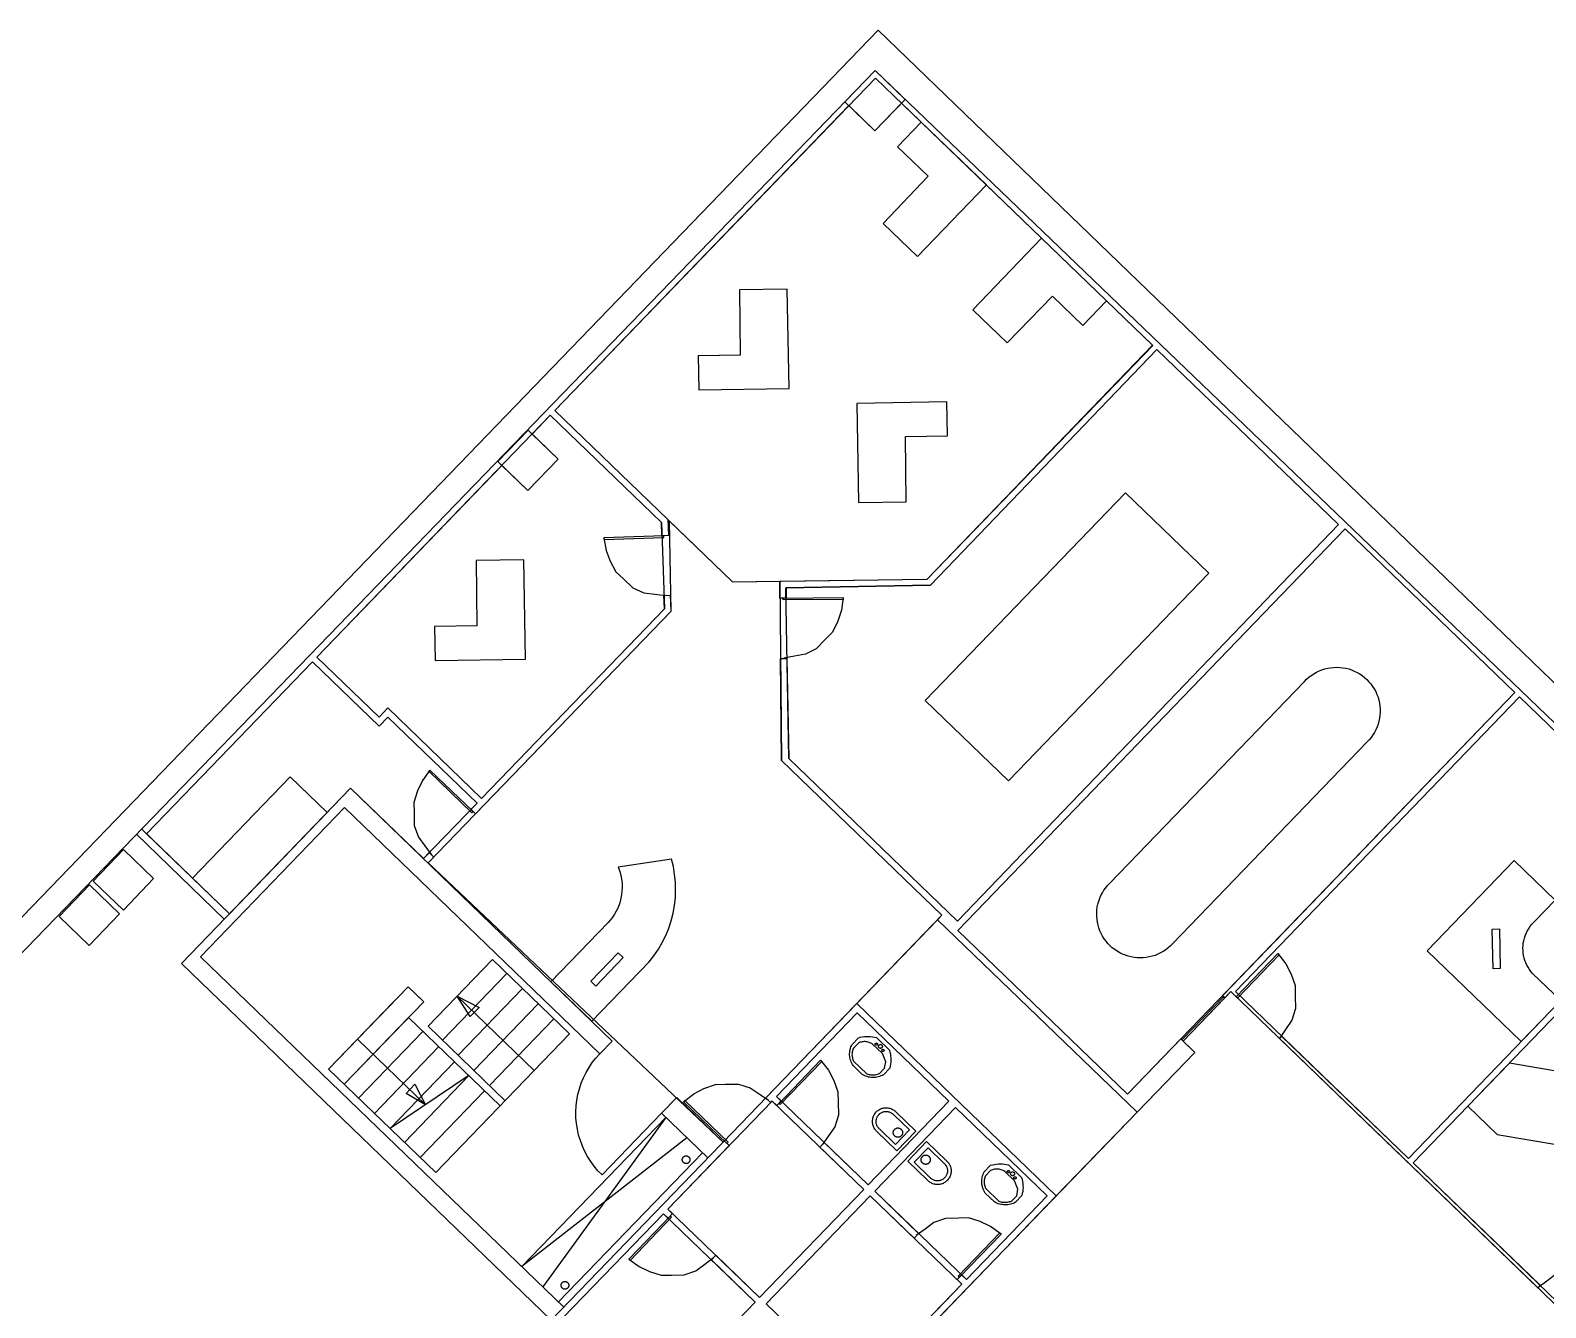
# Model space of a CAD drawing. Header units: inches. Extents: x 1826467.6 to 1826545.5, y 5114756.4 to 5114799.7.
# Drawn here: x 1826497.64 to 1826518.82, y 5114781.88 to 5114799.74 of the extents above; entities that cross this region are included whole.
import ezdxf

# ---------------------------------------------------------------- set-up
doc = ezdxf.new("R2010")
doc.units = ezdxf.units.IN
doc.header["$MEASUREMENT"] = 0
for name, color, linetype in [('Computer', 200, 'Continuous'), ('Desk', 34, 'Continuous'), ('Room', 92, 'Continuous'), ('SanitationDevice', 140, 'Continuous'), ('Sink', 40, 'Continuous')]:
    doc.layers.add(name, color=color, linetype=linetype)

# ---------------------------------------------------------------- blocks, each defined once
blk = doc.blocks.new('Lavandino')
at = {"layer": 'Sink'}
for points in [[(0.127, 0), (-0.127, 0), (-0.127, 0), (-0.151, 0.015), (-0.175, 0.03), (-0.197, 0.048), (-0.219, 0.067), (-0.239, 0.087), (-0.257, 0.108), (-0.275, 0.13), (-0.29, 0.154), (-0.305, 0.178), (-0.305, 0.305), (-0.305, 0.305), (-0.299, 0.324), (-0.291, 0.342), (-0.283, 0.359), (-0.273, 0.376), (-0.263, 0.392), (-0.251, 0.408), (-0.238, 0.422), (-0.224, 0.436), (-0.21, 0.449), (-0.194, 0.461), (-0.178, 0.472), (-0.161, 0.481), (-0.144, 0.49), (-0.126, 0.497), (-0.107, 0.503), (-0.089, 0.508), (0.089, 0.508), (0.089, 0.508), (0.108, 0.503), (0.127, 0.497), (0.145, 0.49), (0.162, 0.481), (0.179, 0.471), (0.195, 0.461), (0.21, 0.449), (0.225, 0.436), (0.239, 0.422), (0.251, 0.407), (0.263, 0.392), (0.274, 0.376), (0.283, 0.359), (0.292, 0.341), (0.299, 0.323), (0.305, 0.305), (0.305, 0.178), (0.305, 0.178), (0.291, 0.153), (0.275, 0.13), (0.257, 0.107), (0.239, 0.086), (0.219, 0.066), (0.197, 0.047), (0.175, 0.03), (0.151, 0.014), (0.127, 0)], [(-0.089, 0.102), (0.102, 0.102), (0.102, 0.102), (0.115, 0.104), (0.129, 0.108), (0.142, 0.113), (0.154, 0.119), (0.167, 0.125), (0.178, 0.132), (0.19, 0.14), (0.2, 0.149), (0.21, 0.159), (0.219, 0.169), (0.228, 0.18), (0.236, 0.191), (0.243, 0.203), (0.249, 0.216), (0.254, 0.229), (0.254, 0.33), (0.254, 0.33), (0.25, 0.343), (0.244, 0.355), (0.238, 0.367), (0.231, 0.378), (0.223, 0.389), (0.215, 0.399), (0.206, 0.409), (0.196, 0.418), (0.186, 0.426), (0.175, 0.434), (0.164, 0.441), (0.152, 0.447), (0.14, 0.453), (0.127, 0.457), (-0.127, 0.458), (-0.127, 0.458), (-0.141, 0.451), (-0.154, 0.444), (-0.167, 0.436), (-0.18, 0.427), (-0.192, 0.417), (-0.203, 0.407), (-0.214, 0.396), (-0.223, 0.384), (-0.232, 0.371), (-0.24, 0.358), (-0.248, 0.345), (-0.254, 0.331), (-0.254, 0.229), (-0.203, 0.153), (-0.089, 0.102)], [(-0.063, 0.083), (-0.062, 0.083), (-0.061, 0.083), (-0.06, 0.083), (-0.059, 0.082), (-0.057, 0.082), (-0.056, 0.082), (-0.055, 0.081), (-0.054, 0.08), (-0.053, 0.08), (-0.053, 0.079), (-0.052, 0.078), (-0.051, 0.078), (-0.05, 0.077), (-0.05, 0.076), (-0.049, 0.075), (-0.048, 0.074), (-0.048, 0.073), (-0.048, 0.072), (-0.047, 0.071), (-0.047, 0.069), (-0.047, 0.068), (-0.047, 0.067), (-0.047, 0.066), (-0.047, 0.065), (-0.047, 0.064), (-0.047, 0.063), (-0.048, 0.062), (-0.048, 0.06), (-0.048, 0.059), (-0.049, 0.058), (-0.05, 0.057), (-0.05, 0.057), (-0.051, 0.056), (-0.052, 0.055), (-0.053, 0.054), (-0.053, 0.053), (-0.054, 0.053), (-0.055, 0.052), (-0.056, 0.052), (-0.057, 0.051), (-0.059, 0.051), (-0.06, 0.051), (-0.061, 0.05), (-0.062, 0.05), (-0.063, 0.05), (-0.064, 0.05), (-0.065, 0.05), (-0.066, 0.051), (-0.068, 0.051), (-0.069, 0.051), (-0.07, 0.052), (-0.071, 0.052), (-0.072, 0.053), (-0.073, 0.053), (-0.074, 0.054), (-0.074, 0.055), (-0.075, 0.056), (-0.076, 0.057), (-0.077, 0.057), (-0.077, 0.058), (-0.078, 0.059), (-0.078, 0.061), (-0.079, 0.062), (-0.079, 0.063), (-0.079, 0.064), (-0.079, 0.065), (-0.079, 0.066), (-0.079, 0.067), (-0.079, 0.068), (-0.079, 0.069), (-0.079, 0.071), (-0.079, 0.072), (-0.078, 0.073), (-0.078, 0.074), (-0.077, 0.075), (-0.077, 0.076), (-0.076, 0.077), (-0.075, 0.078), (-0.074, 0.078), (-0.074, 0.079), (-0.073, 0.08), (-0.072, 0.08), (-0.071, 0.081), (-0.07, 0.082), (-0.069, 0.082), (-0.068, 0.082), (-0.066, 0.083), (-0.065, 0.083), (-0.064, 0.083), (-0.063, 0.083)], [(0, 0.076), (0.002, 0.076), (0.004, 0.076), (0.006, 0.076), (0.008, 0.075), (0.01, 0.075), (0.011, 0.074), (0.013, 0.073), (0.015, 0.072), (0.016, 0.071), (0.018, 0.07), (0.019, 0.069), (0.021, 0.067), (0.022, 0.066), (0.023, 0.064), (0.024, 0.063), (0.025, 0.061), (0.025, 0.059), (0.026, 0.058), (0.027, 0.056), (0.027, 0.054), (0.027, 0.052), (0.027, 0.05), (0.027, 0.048), (0.027, 0.046), (0.027, 0.045), (0.027, 0.043), (0.026, 0.041), (0.025, 0.039), (0.025, 0.037), (0.024, 0.036), (0.023, 0.034), (0.022, 0.033), (0.02, 0.031), (0.019, 0.03), (0.018, 0.029), (0.016, 0.027), (0.015, 0.026), (0.013, 0.025), (0.011, 0.025), (0.01, 0.024), (0.008, 0.023), (0.006, 0.023), (0.004, 0.023), (0.002, 0.022), (0, 0.022), (-0.001, 0.022), (-0.003, 0.023), (-0.005, 0.023), (-0.007, 0.023), (-0.009, 0.024), (-0.011, 0.025), (-0.012, 0.025), (-0.014, 0.026), (-0.015, 0.027), (-0.017, 0.029), (-0.018, 0.03), (-0.02, 0.031), (-0.021, 0.033), (-0.022, 0.034), (-0.023, 0.036), (-0.024, 0.037), (-0.025, 0.039), (-0.025, 0.041), (-0.026, 0.043), (-0.026, 0.045), (-0.026, 0.046), (-0.027, 0.048), (-0.027, 0.05), (-0.026, 0.052), (-0.026, 0.054), (-0.026, 0.056), (-0.025, 0.058), (-0.025, 0.059), (-0.024, 0.061), (-0.023, 0.063), (-0.022, 0.064), (-0.021, 0.066), (-0.02, 0.067), (-0.018, 0.069), (-0.017, 0.07), (-0.015, 0.071), (-0.014, 0.072), (-0.012, 0.073), (-0.011, 0.074), (-0.009, 0.075), (-0.007, 0.075), (-0.005, 0.076), (-0.003, 0.076), (-0.001, 0.076), (0, 0.076)], [(0.064, 0.083), (0.065, 0.083), (0.066, 0.083), (0.067, 0.082), (0.069, 0.082), (0.07, 0.082), (0.071, 0.081), (0.072, 0.081), (0.073, 0.08), (0.074, 0.08), (0.075, 0.079), (0.075, 0.078), (0.076, 0.077), (0.077, 0.077), (0.078, 0.076), (0.078, 0.075), (0.079, 0.074), (0.079, 0.073), (0.08, 0.072), (0.08, 0.07), (0.08, 0.069), (0.08, 0.068), (0.08, 0.067), (0.08, 0.066), (0.08, 0.065), (0.08, 0.064), (0.08, 0.063), (0.08, 0.061), (0.079, 0.06), (0.079, 0.059), (0.078, 0.058), (0.078, 0.057), (0.077, 0.056), (0.076, 0.056), (0.075, 0.055), (0.075, 0.054), (0.074, 0.053), (0.073, 0.053), (0.072, 0.052), (0.071, 0.052), (0.07, 0.051), (0.069, 0.051), (0.067, 0.051), (0.066, 0.05), (0.065, 0.05), (0.064, 0.05), (0.063, 0.05), (0.062, 0.05), (0.061, 0.051), (0.06, 0.051), (0.058, 0.051), (0.057, 0.052), (0.056, 0.052), (0.055, 0.053), (0.054, 0.053), (0.054, 0.054), (0.053, 0.055), (0.052, 0.056), (0.051, 0.056), (0.05, 0.057), (0.05, 0.058), (0.049, 0.059), (0.049, 0.06), (0.048, 0.061), (0.048, 0.063), (0.048, 0.064), (0.048, 0.065), (0.048, 0.066), (0.048, 0.067), (0.048, 0.068), (0.048, 0.069), (0.048, 0.07), (0.048, 0.072), (0.049, 0.073), (0.049, 0.074), (0.05, 0.075), (0.05, 0.076), (0.051, 0.077), (0.052, 0.077), (0.053, 0.078), (0.054, 0.079), (0.054, 0.08), (0.055, 0.08), (0.056, 0.081), (0.057, 0.081), (0.058, 0.082), (0.06, 0.082), (0.061, 0.082), (0.062, 0.083), (0.063, 0.083), (0.064, 0.083)]]:
    blk.add_lwpolyline(points, dxfattribs=at)
blk = doc.blocks.new('Sanitario')
at = {"layer": 'SanitationDevice'}
for points in [[(-0.191, 0), (-0.191, 0.381), (-0.191, 0.381), (-0.191, 0.394), (-0.191, 0.408), (-0.189, 0.421), (-0.187, 0.434), (-0.184, 0.447), (-0.18, 0.46), (-0.175, 0.472), (-0.169, 0.484), (-0.162, 0.495), (-0.155, 0.506), (-0.147, 0.517), (-0.138, 0.527), (-0.128, 0.536), (-0.118, 0.545), (-0.107, 0.552), (-0.096, 0.559), (-0.084, 0.566), (-0.072, 0.571), (-0.059, 0.576), (-0.047, 0.579), (-0.034, 0.582), (-0.02, 0.584), (-0.007, 0.585), (0.006, 0.585), (0.019, 0.584), (0.033, 0.582), (0.046, 0.579), (0.058, 0.576), (0.071, 0.571), (0.083, 0.566), (0.095, 0.56), (0.106, 0.553), (0.117, 0.545), (0.127, 0.536), (0.137, 0.527), (0.146, 0.517), (0.154, 0.507), (0.161, 0.496), (0.168, 0.484), (0.174, 0.472), (0.179, 0.46), (0.183, 0.447), (0.186, 0.434), (0.189, 0.421), (0.19, 0.408), (0.191, 0.395), (0.19, 0.381), (0.191, 0), (-0.191, 0)], [(0.14, 0.076), (-0.14, 0.076), (-0.14, 0.381), (-0.14, 0.381), (-0.141, 0.391), (-0.14, 0.4), (-0.14, 0.41), (-0.138, 0.42), (-0.136, 0.429), (-0.133, 0.438), (-0.13, 0.448), (-0.126, 0.456), (-0.121, 0.465), (-0.116, 0.473), (-0.11, 0.481), (-0.104, 0.488), (-0.097, 0.495), (-0.09, 0.501), (-0.082, 0.507), (-0.074, 0.513), (-0.066, 0.518), (-0.057, 0.522), (-0.048, 0.525), (-0.039, 0.528), (-0.029, 0.531), (-0.02, 0.532), (-0.01, 0.533), (0, 0.534), (0.009, 0.533), (0.019, 0.532), (0.028, 0.531), (0.038, 0.528), (0.047, 0.525), (0.056, 0.522), (0.065, 0.518), (0.073, 0.513), (0.081, 0.508), (0.089, 0.502), (0.096, 0.495), (0.103, 0.488), (0.109, 0.481), (0.115, 0.473), (0.12, 0.465), (0.125, 0.457), (0.129, 0.448), (0.132, 0.439), (0.135, 0.429), (0.137, 0.42), (0.139, 0.41), (0.14, 0.401), (0.14, 0.391), (0.139, 0.381), (0.14, 0.076)], [(0.067, 0.167), (0.066, 0.162), (0.066, 0.158), (0.065, 0.153), (0.064, 0.149), (0.063, 0.145), (0.061, 0.14), (0.059, 0.136), (0.057, 0.132), (0.054, 0.129), (0.051, 0.125), (0.048, 0.122), (0.045, 0.118), (0.042, 0.116), (0.038, 0.113), (0.034, 0.11), (0.03, 0.108), (0.026, 0.106), (0.022, 0.105), (0.017, 0.104), (0.013, 0.103), (0.008, 0.102), (0.004, 0.102), (-0.001, 0.102), (-0.005, 0.102), (-0.01, 0.103), (-0.014, 0.104), (-0.019, 0.105), (-0.023, 0.106), (-0.027, 0.108), (-0.031, 0.11), (-0.035, 0.113), (-0.039, 0.115), (-0.042, 0.118), (-0.045, 0.122), (-0.048, 0.125), (-0.051, 0.128), (-0.054, 0.132), (-0.056, 0.136), (-0.058, 0.14), (-0.06, 0.144), (-0.061, 0.149), (-0.062, 0.153), (-0.063, 0.158), (-0.063, 0.162), (-0.064, 0.167), (-0.063, 0.171), (-0.063, 0.176), (-0.062, 0.18), (-0.061, 0.185), (-0.06, 0.189), (-0.058, 0.193), (-0.056, 0.197), (-0.054, 0.201), (-0.051, 0.205), (-0.048, 0.209), (-0.045, 0.212), (-0.042, 0.215), (-0.039, 0.218), (-0.035, 0.221), (-0.031, 0.223), (-0.027, 0.225), (-0.023, 0.227), (-0.019, 0.229), (-0.014, 0.23), (-0.01, 0.231), (-0.005, 0.231), (-0.001, 0.232), (0.004, 0.232), (0.008, 0.232), (0.013, 0.231), (0.017, 0.23), (0.022, 0.229), (0.026, 0.227), (0.03, 0.225), (0.034, 0.223), (0.038, 0.221), (0.042, 0.218), (0.045, 0.215), (0.048, 0.212), (0.051, 0.209), (0.054, 0.205), (0.057, 0.201), (0.059, 0.197), (0.061, 0.193), (0.063, 0.189), (0.064, 0.185), (0.065, 0.18), (0.066, 0.176), (0.066, 0.171), (0.067, 0.167)]]:
    blk.add_lwpolyline(points, dxfattribs=at)

msp = doc.modelspace()

# ---------------------------------------------------------------- linework, layer by layer
for points in [[(1826545.53, 5114764.951), (1826524.919, 5114761.63), (1826509.897, 5114776.115), (1826491.371, 5114756.906), (1826467.621, 5114756.368), (1826509.493, 5114799.741), (1826545.53, 5114764.951)], [(1826485.415, 5114756.771), (1826485.409, 5114757.062), (1826468.393, 5114756.718), (1826509.451, 5114799.181), (1826544.866, 5114765.167), (1826530.748, 5114762.802), (1826530.785, 5114762.575)], [(1826509.872, 5114798.775), (1826509.448, 5114798.336), (1826509.028, 5114798.742), (1826509.451, 5114799.181), (1826509.872, 5114798.775)], [(1826509.455, 5114799.073), (1826504.972, 5114794.424)], [(1826513.324, 5114795.342), (1826509.455, 5114799.073)], [(1826510.178, 5114792.067), (1826513.327, 5114795.339)], [(1826513.39, 5114795.279), (1826510.223, 5114791.982)], [(1826515.929, 5114792.83), (1826513.39, 5114795.279)], [(1826504.972, 5114794.424), (1826506.552, 5114792.901)], [(1826504.908, 5114794.358), (1826501.648, 5114790.978)], [(1826506.464, 5114792.858), (1826504.908, 5114794.358)], [(1826505.02, 5114793.744), (1826504.596, 5114793.305), (1826504.176, 5114793.711), (1826504.599, 5114794.15), (1826505.02, 5114793.744)], [(1826506.47, 5114792.674), (1826506.464, 5114792.858)], [(1826506.552, 5114792.901), (1826506.56, 5114792.677)], [(1826510.602, 5114787.284), (1826515.929, 5114792.83)], [(1826516.019, 5114792.772), (1826510.605, 5114787.157)], [(1826518.393, 5114790.483), (1826516.019, 5114792.772)], [(1826505.658, 5114792.646), (1826505.659, 5114792.62), (1826506.497, 5114792.649), (1826506.496, 5114792.675), (1826505.658, 5114792.646), (1826505.658, 5114792.646)], [(1826505.658, 5114792.646), (1826505.69, 5114792.469), (1826505.746, 5114792.318), (1826505.827, 5114792.168), (1826505.933, 5114792.07), (1826506.064, 5114791.948), (1826506.219, 5114791.877), (1826506.372, 5114791.857), (1826506.526, 5114791.837)], [(1826506.56, 5114792.677), (1826506.47, 5114792.674)], [(1826508.119, 5114791.801), (1826508.116, 5114792.038)], [(1826508.12, 5114792.038), (1826510.178, 5114792.067)], [(1826510.223, 5114791.982), (1826508.207, 5114791.946)], [(1826508.207, 5114791.946), (1826508.209, 5114791.802)], [(1826506.499, 5114791.84), (1826506.59, 5114791.843)], [(1826506.506, 5114791.654), (1826506.499, 5114791.84)], [(1826506.598, 5114791.62), (1826506.59, 5114791.843)], [(1826508.209, 5114791.802), (1826508.119, 5114791.801)], [(1826509.003, 5114791.811), (1826509.003, 5114791.785), (1826508.164, 5114791.777), (1826508.164, 5114791.802), (1826509.003, 5114791.811), (1826509.003, 5114791.811)], [(1826509.003, 5114791.811), (1826508.979, 5114791.632), (1826508.93, 5114791.479), (1826508.855, 5114791.326), (1826508.754, 5114791.223), (1826508.628, 5114791.095), (1826508.477, 5114791.017), (1826508.324, 5114790.99), (1826508.172, 5114790.964)], [(1826506.598, 5114791.62), (1826503.864, 5114788.786)], [(1826503.949, 5114789.003), (1826506.506, 5114791.654)], [(1826501.585, 5114790.913), (1826499.265, 5114788.507)], [(1826502.518, 5114790.013), (1826501.585, 5114790.913)], [(1826501.648, 5114790.978), (1826502.516, 5114790.14)], [(1826508.127, 5114790.956), (1826508.217, 5114790.957)], [(1826508.142, 5114789.532), (1826508.127, 5114790.956)], [(1826508.217, 5114790.957), (1826508.242, 5114789.56)], [(1826514.305, 5114786.243), (1826518.393, 5114790.483)], [(1826518.458, 5114790.42), (1826514.486, 5114786.303)], [(1826520.878, 5114788.086), (1826518.458, 5114790.42)], [(1826502.516, 5114790.14), (1826502.639, 5114790.267)], [(1826502.639, 5114790.267), (1826503.949, 5114789.003)], [(1826502.639, 5114790.139), (1826502.518, 5114790.013)], [(1826503.886, 5114788.937), (1826502.639, 5114790.139)], [(1826508.242, 5114789.56), (1826510.602, 5114787.284)], [(1826503.228, 5114789.399), (1826503.123, 5114789.253), (1826503.053, 5114789.108), (1826503.002, 5114788.946), (1826503.005, 5114788.802), (1826503.008, 5114788.622), (1826503.065, 5114788.461), (1826503.157, 5114788.337), (1826503.249, 5114788.213)], [(1826503.228, 5114789.399), (1826503.21, 5114789.381), (1826503.814, 5114788.799), (1826503.832, 5114788.817), (1826503.228, 5114789.399), (1826503.228, 5114789.399)], [(1826510.385, 5114787.368), (1826508.142, 5114789.532)], [(1826499.753, 5114786.694), (1826502.118, 5114789.145)], [(1826502.118, 5114789.145), (1826505.774, 5114785.61)], [(1826503.799, 5114788.848), (1826503.886, 5114788.937)], [(1826502.033, 5114788.874), (1826500.021, 5114786.789)], [(1826505.602, 5114785.433), (1826502.033, 5114788.874)], [(1826503.864, 5114788.786), (1826503.799, 5114788.848)], [(1826500.353, 5114787.316), (1826499.124, 5114788.501)], [(1826499.197, 5114788.576), (1826500.424, 5114787.389)], [(1826499.365, 5114787.881), (1826498.942, 5114787.441), (1826498.521, 5114787.847), (1826498.944, 5114788.286), (1826499.365, 5114787.881)], [(1826503.137, 5114788.162), (1826503.217, 5114788.244)], [(1826503.282, 5114788.182), (1826503.202, 5114788.1)], [(1826503.217, 5114788.244), (1826503.282, 5114788.182)], [(1826516.907, 5114783.968), (1826520.878, 5114788.086)], [(1826520.943, 5114788.023), (1826516.972, 5114783.906)], [(1826498.889, 5114787.387), (1826498.465, 5114786.948), (1826498.044, 5114787.353), (1826498.468, 5114787.792), (1826498.889, 5114787.387)], [(1826510.385, 5114787.368), (1826510.323, 5114787.304)], [(1826513.111, 5114784.615), (1826510.323, 5114787.304)], [(1826510.605, 5114787.157), (1826512.978, 5114784.868)], [(1826515.08, 5114786.832), (1826515.098, 5114786.814), (1826514.516, 5114786.21), (1826514.498, 5114786.228), (1826515.08, 5114786.832), (1826515.08, 5114786.832)], [(1826515.08, 5114786.832), (1826515.19, 5114786.69), (1826515.265, 5114786.547), (1826515.322, 5114786.387), (1826515.324, 5114786.243), (1826515.327, 5114786.063), (1826515.276, 5114785.9), (1826515.189, 5114785.773), (1826515.101, 5114785.646)], [(1826504.923, 5114781.708), (1826499.753, 5114786.694)], [(1826500.021, 5114786.789), (1826505.1, 5114781.891)], [(1826503.201, 5114785.817), (1826504.101, 5114786.75)], [(1826504.101, 5114786.75), (1826505.18, 5114785.709)], [(1826502.921, 5114786.369), (1826501.81, 5114785.216)], [(1826503.122, 5114786.175), (1826502.921, 5114786.369)], [(1826503.141, 5114786.157), (1826502.921, 5114786.369)], [(1826503.402, 5114785.623), (1826504.302, 5114786.556)], [(1826502.029, 5114785.005), (1826503.141, 5114786.157)], [(1826503.607, 5114786.237), (1826504.686, 5114785.197)], [(1826503.607, 5114786.237), (1826503.915, 5114786.081), (1826503.791, 5114785.953), (1826503.607, 5114786.237), (1826503.607, 5114786.237)], [(1826503.607, 5114786.237), (1826503.915, 5114786.081), (1826503.791, 5114785.953), (1826503.607, 5114786.237), (1826503.607, 5114786.237)], [(1826503.622, 5114785.411), (1826504.521, 5114786.344)], [(1826514.319, 5114786.23), (1826514.337, 5114786.212), (1826513.755, 5114785.608), (1826513.736, 5114785.626), (1826514.319, 5114786.23), (1826514.319, 5114786.23)], [(1826514.337, 5114786.212), (1826514.305, 5114786.243)], [(1826514.422, 5114786.301), (1826514.337, 5114786.212)], [(1826514.498, 5114786.228), (1826514.422, 5114786.301)], [(1826514.486, 5114786.303), (1826514.53, 5114786.261)], [(1826514.53, 5114786.261), (1826514.498, 5114786.228)], [(1826502.709, 5114786.149), (1826501.81, 5114785.216)], [(1826503.841, 5114785.199), (1826504.741, 5114786.132)], [(1826507.924, 5114784.816), (1826509.195, 5114786.134)], [(1826508.072, 5114784.836), (1826509.2, 5114786.005)], [(1826509.195, 5114786.134), (1826511.983, 5114783.445)], [(1826509.2, 5114786.005), (1826510.482, 5114784.769)], [(1826502.029, 5114785.005), (1826502.929, 5114785.938)], [(1826502.23, 5114784.811), (1826503.13, 5114785.744)], [(1826502.929, 5114785.938), (1826504.21, 5114784.703)], [(1826503.201, 5114785.817), (1826504.28, 5114784.776)], [(1826504.061, 5114784.987), (1826504.96, 5114785.92)], [(1826502.215, 5114785.637), (1826503.167, 5114784.72)], [(1826502.45, 5114784.599), (1826503.35, 5114785.532)], [(1826503.31, 5114783.77), (1826505.18, 5114785.709)], [(1826505.774, 5114785.61), (1826505.602, 5114785.433)], [(1826512.978, 5114784.868), (1826513.722, 5114785.64)], [(1826513.722, 5114785.64), (1826513.918, 5114785.451)], [(1826515.101, 5114785.646), (1826515.133, 5114785.679)], [(1826518.713, 5114782.162), (1826515.101, 5114785.646)], [(1826515.133, 5114785.679), (1826516.907, 5114783.968)], [(1826502.669, 5114784.387), (1826503.569, 5114785.32)], [(1826502.669, 5114784.387), (1826503.569, 5114785.32)], [(1826505.633, 5114783.738), (1826505.576, 5114783.797), (1826505.523, 5114783.86), (1826505.475, 5114783.926), (1826505.431, 5114783.995), (1826505.392, 5114784.067), (1826505.358, 5114784.141), (1826505.33, 5114784.218), (1826505.306, 5114784.296), (1826505.288, 5114784.376), (1826505.275, 5114784.457), (1826505.268, 5114784.538), (1826505.267, 5114784.62), (1826505.271, 5114784.702), (1826505.281, 5114784.783), (1826505.296, 5114784.864), (1826505.316, 5114784.943), (1826505.342, 5114785.02), (1826505.374, 5114785.096), (1826505.41, 5114785.169), (1826505.451, 5114785.24), (1826505.497, 5114785.308), (1826505.548, 5114785.372), (1826505.602, 5114785.433)], [(1826508.689, 5114785.343), (1826508.707, 5114785.325), (1826508.125, 5114784.722), (1826508.107, 5114784.739), (1826508.689, 5114785.343), (1826508.689, 5114785.343)], [(1826508.689, 5114785.343), (1826508.799, 5114785.201), (1826508.874, 5114785.059), (1826508.931, 5114784.898), (1826508.933, 5114784.754), (1826508.937, 5114784.575), (1826508.886, 5114784.412), (1826508.798, 5114784.285), (1826508.711, 5114784.157)], [(1826513.918, 5114785.451), (1826513.111, 5114784.615)], [(1826501.81, 5114785.216), (1826503.31, 5114783.77)], [(1826503.771, 5114785.126), (1826502.669, 5114784.387)], [(1826502.871, 5114784.193), (1826503.771, 5114785.126)], [(1826503.167, 5114784.72), (1826502.894, 5114784.876), (1826503.018, 5114785.005), (1826503.167, 5114784.72), (1826503.167, 5114784.72)], [(1826503.167, 5114784.72), (1826502.894, 5114784.876), (1826503.018, 5114785.005), (1826503.167, 5114784.72), (1826503.167, 5114784.72)], [(1826503.09, 5114783.981), (1826503.99, 5114784.914)], [(1826506.772, 5114784.761), (1826506.914, 5114784.871), (1826507.056, 5114784.946), (1826507.217, 5114785.003), (1826507.361, 5114785.005), (1826507.541, 5114785.009), (1826507.703, 5114784.958), (1826507.831, 5114784.87), (1826507.958, 5114784.783)], [(1826506.678, 5114784.821), (1826506.465, 5114784.601)], [(1826506.678, 5114784.821), (1826507.324, 5114784.198)], [(1826506.772, 5114784.761), (1826506.79, 5114784.779), (1826507.394, 5114784.197), (1826507.376, 5114784.179), (1826506.772, 5114784.761), (1826506.772, 5114784.761)], [(1826507.924, 5114784.816), (1826507.99, 5114784.752)], [(1826508.009, 5114784.771), (1826507.99, 5114784.752)], [(1826508.076, 5114784.707), (1826508.009, 5114784.771)], [(1826508.138, 5114784.772), (1826508.072, 5114784.836)], [(1826508.076, 5114784.707), (1826508.138, 5114784.772)], [(1826510.482, 5114784.769), (1826509.354, 5114783.599)], [(1826510.572, 5114784.682), (1826509.444, 5114783.512)], [(1826511.854, 5114783.445), (1826510.572, 5114784.682)], [(1826504.514, 5114782.456), (1826506.526, 5114784.541)], [(1826506.526, 5114784.541), (1826504.807, 5114782.173)], [(1826506.465, 5114784.601), (1826505.633, 5114783.738)], [(1826506.465, 5114784.601), (1826507.112, 5114783.977)], [(1826506.818, 5114784.259), (1826504.514, 5114782.456)], [(1826507.287, 5114784.159), (1826504.527, 5114781.297)], [(1826505.026, 5114781.962), (1826507.038, 5114784.047)], [(1826506.553, 5114783.261), (1826507.408, 5114784.148)], [(1826507.287, 5114784.159), (1826507.34, 5114784.214)], [(1826507.408, 5114784.148), (1826507.34, 5114784.214)], [(1826507.349, 5114784.087), (1826507.408, 5114784.148)], [(1826508.74, 5114784.191), (1826508.678, 5114784.126)], [(1826508.678, 5114784.126), (1826509.292, 5114783.534)], [(1826509.354, 5114783.599), (1826508.74, 5114784.191)], [(1826506.771, 5114783.912), (1826506.768, 5114783.915), (1826506.766, 5114783.917), (1826506.764, 5114783.921), (1826506.762, 5114783.924), (1826506.76, 5114783.927), (1826506.758, 5114783.93), (1826506.757, 5114783.934), (1826506.756, 5114783.938), (1826506.755, 5114783.941), (1826506.755, 5114783.945), (1826506.754, 5114783.949), (1826506.754, 5114783.953), (1826506.755, 5114783.956), (1826506.755, 5114783.96), (1826506.756, 5114783.964), (1826506.757, 5114783.967), (1826506.758, 5114783.971), (1826506.76, 5114783.974), (1826506.762, 5114783.978), (1826506.764, 5114783.981), (1826506.766, 5114783.984), (1826506.768, 5114783.987), (1826506.771, 5114783.99), (1826506.774, 5114783.992), (1826506.777, 5114783.994), (1826506.78, 5114783.997), (1826506.783, 5114783.998), (1826506.786, 5114784), (1826506.79, 5114784.001), (1826506.794, 5114784.003), (1826506.797, 5114784.004), (1826506.801, 5114784.004), (1826506.805, 5114784.005), (1826506.808, 5114784.005), (1826506.812, 5114784.005), (1826506.816, 5114784.004), (1826506.82, 5114784.004), (1826506.823, 5114784.003), (1826506.827, 5114784.002), (1826506.83, 5114784), (1826506.834, 5114783.998), (1826506.837, 5114783.997), (1826506.84, 5114783.994), (1826506.843, 5114783.992), (1826506.846, 5114783.99), (1826506.849, 5114783.987), (1826506.851, 5114783.984), (1826506.853, 5114783.981), (1826506.855, 5114783.978), (1826506.857, 5114783.974), (1826506.859, 5114783.971), (1826506.86, 5114783.967), (1826506.861, 5114783.964), (1826506.862, 5114783.96), (1826506.862, 5114783.956), (1826506.862, 5114783.953), (1826506.862, 5114783.949), (1826506.862, 5114783.945), (1826506.862, 5114783.941), (1826506.861, 5114783.938), (1826506.86, 5114783.934), (1826506.859, 5114783.931), (1826506.857, 5114783.927), (1826506.855, 5114783.924), (1826506.853, 5114783.921), (1826506.851, 5114783.918), (1826506.849, 5114783.915), (1826506.846, 5114783.912), (1826506.843, 5114783.909), (1826506.84, 5114783.907), (1826506.837, 5114783.905), (1826506.834, 5114783.903), (1826506.83, 5114783.901), (1826506.827, 5114783.9), (1826506.823, 5114783.899), (1826506.82, 5114783.898), (1826506.816, 5114783.897), (1826506.812, 5114783.897), (1826506.808, 5114783.897), (1826506.805, 5114783.897), (1826506.801, 5114783.897), (1826506.797, 5114783.898), (1826506.794, 5114783.899), (1826506.79, 5114783.9), (1826506.787, 5114783.901), (1826506.783, 5114783.903), (1826506.78, 5114783.905), (1826506.777, 5114783.907), (1826506.774, 5114783.909), (1826506.771, 5114783.912)], [(1826516.972, 5114783.906), (1826518.746, 5114782.195)], [(1826509.292, 5114783.534), (1826507.835, 5114782.024)], [(1826509.381, 5114783.448), (1826507.925, 5114781.938)], [(1826509.995, 5114782.856), (1826509.381, 5114783.448)], [(1826509.444, 5114783.512), (1826510.057, 5114782.92)], [(1826509.915, 5114781.301), (1826511.983, 5114783.445)], [(1826510.726, 5114782.276), (1826511.854, 5114783.445)], [(1826504.672, 5114781.311), (1826506.491, 5114783.196)], [(1826506.491, 5114783.196), (1826506.557, 5114783.132)], [(1826506.619, 5114783.197), (1826506.553, 5114783.261)], [(1826506.557, 5114783.132), (1826506.619, 5114783.197)], [(1826506.006, 5114782.561), (1826506.024, 5114782.543), (1826506.606, 5114783.147), (1826506.588, 5114783.165), (1826506.006, 5114782.561), (1826506.006, 5114782.561)], [(1826511.211, 5114782.911), (1826511.065, 5114783.016), (1826510.92, 5114783.086), (1826510.757, 5114783.137), (1826510.614, 5114783.134), (1826510.434, 5114783.131), (1826510.273, 5114783.074), (1826510.149, 5114782.982), (1826510.025, 5114782.89)], [(1826510.057, 5114782.92), (1826509.995, 5114782.856)], [(1826511.211, 5114782.911), (1826511.193, 5114782.929), (1826510.61, 5114782.325), (1826510.629, 5114782.307), (1826511.211, 5114782.911), (1826511.211, 5114782.911)], [(1826506.006, 5114782.561), (1826506.152, 5114782.456), (1826506.297, 5114782.386), (1826506.459, 5114782.335), (1826506.603, 5114782.338), (1826506.783, 5114782.341), (1826506.943, 5114782.398), (1826507.068, 5114782.49), (1826507.192, 5114782.582)], [(1826507.223, 5114782.615), (1826507.161, 5114782.55)], [(1826507.835, 5114782.024), (1826507.223, 5114782.615)], [(1826507.161, 5114782.55), (1826507.773, 5114781.959)], [(1826519.899, 5114782.183), (1826519.754, 5114782.289), (1826519.609, 5114782.358), (1826519.446, 5114782.409), (1826519.302, 5114782.406), (1826519.123, 5114782.403), (1826518.962, 5114782.346), (1826518.838, 5114782.254), (1826518.713, 5114782.162)], [(1826505.077, 5114782.156), (1826505.074, 5114782.158), (1826505.072, 5114782.161), (1826505.07, 5114782.164), (1826505.068, 5114782.168), (1826505.066, 5114782.171), (1826505.064, 5114782.174), (1826505.063, 5114782.178), (1826505.062, 5114782.181), (1826505.061, 5114782.185), (1826505.061, 5114782.189), (1826505.06, 5114782.193), (1826505.06, 5114782.196), (1826505.061, 5114782.2), (1826505.061, 5114782.204), (1826505.062, 5114782.208), (1826505.063, 5114782.211), (1826505.064, 5114782.215), (1826505.066, 5114782.218), (1826505.068, 5114782.222), (1826505.07, 5114782.225), (1826505.072, 5114782.228), (1826505.074, 5114782.231), (1826505.077, 5114782.233), (1826505.08, 5114782.236), (1826505.083, 5114782.238), (1826505.086, 5114782.24), (1826505.089, 5114782.242), (1826505.092, 5114782.244), (1826505.096, 5114782.245), (1826505.099, 5114782.246), (1826505.103, 5114782.247), (1826505.107, 5114782.248), (1826505.111, 5114782.248), (1826505.114, 5114782.249), (1826505.118, 5114782.248), (1826505.122, 5114782.248), (1826505.126, 5114782.247), (1826505.129, 5114782.246), (1826505.133, 5114782.245), (1826505.136, 5114782.244), (1826505.14, 5114782.242), (1826505.143, 5114782.24), (1826505.146, 5114782.238), (1826505.149, 5114782.236), (1826505.152, 5114782.233), (1826505.154, 5114782.231), (1826505.157, 5114782.228), (1826505.159, 5114782.225), (1826505.161, 5114782.222), (1826505.163, 5114782.218), (1826505.164, 5114782.215), (1826505.166, 5114782.211), (1826505.167, 5114782.208), (1826505.167, 5114782.204), (1826505.168, 5114782.2), (1826505.168, 5114782.196), (1826505.168, 5114782.193), (1826505.168, 5114782.189), (1826505.167, 5114782.185), (1826505.167, 5114782.182), (1826505.166, 5114782.178), (1826505.164, 5114782.174), (1826505.163, 5114782.171), (1826505.161, 5114782.168), (1826505.159, 5114782.164), (1826505.157, 5114782.161), (1826505.154, 5114782.158), (1826505.152, 5114782.156), (1826505.149, 5114782.153), (1826505.146, 5114782.151), (1826505.143, 5114782.149), (1826505.14, 5114782.147), (1826505.136, 5114782.145), (1826505.133, 5114782.144), (1826505.129, 5114782.143), (1826505.126, 5114782.142), (1826505.122, 5114782.141), (1826505.118, 5114782.141), (1826505.114, 5114782.141), (1826505.111, 5114782.141), (1826505.107, 5114782.141), (1826505.103, 5114782.142), (1826505.099, 5114782.143), (1826505.096, 5114782.144), (1826505.092, 5114782.145), (1826505.089, 5114782.147), (1826505.086, 5114782.149), (1826505.083, 5114782.151), (1826505.08, 5114782.153), (1826505.077, 5114782.156)], [(1826509.848, 5114781.366), (1826510.664, 5114782.211)], [(1826510.597, 5114782.275), (1826510.66, 5114782.34)], [(1826510.664, 5114782.211), (1826510.597, 5114782.275)], [(1826510.66, 5114782.34), (1826510.726, 5114782.276)], [(1826518.746, 5114782.195), (1826518.713, 5114782.162)], [(1826507.773, 5114781.959), (1826505.955, 5114780.074)], [(1826507.925, 5114781.938), (1826508.537, 5114781.347)]]:
    msp.add_lwpolyline(points)
at = {"layer": 'Computer'}
for points in [[(1826518.088, 5114786.62), (1826518.076, 5114787.175), (1826518.176, 5114787.177), (1826518.186, 5114786.622), (1826518.088, 5114786.62)], [(1826505.93, 5114786.777), (1826505.546, 5114786.376), (1826505.474, 5114786.445), (1826505.859, 5114786.845), (1826505.93, 5114786.777)]]:
    msp.add_lwpolyline(points, dxfattribs=at)
at = {"layer": 'Desk'}
for points in [[(1826509.561, 5114797.042), (1826510.19, 5114797.702), (1826509.765, 5114798.111), (1826510.096, 5114798.455), (1826511.005, 5114797.579), (1826510.041, 5114796.579), (1826509.561, 5114797.042)], [(1826511.294, 5114795.371), (1826511.93, 5114796.023), (1826512.355, 5114795.613), (1826512.686, 5114795.957), (1826511.778, 5114796.833), (1826510.814, 5114795.833), (1826511.294, 5114795.371)], [(1826507.555, 5114796.111), (1826507.566, 5114795.2), (1826506.976, 5114795.189), (1826506.985, 5114794.712), (1826508.247, 5114794.735), (1826508.222, 5114796.123), (1826507.555, 5114796.111)], [(1826509.885, 5114793.149), (1826509.873, 5114794.06), (1826510.463, 5114794.071), (1826510.455, 5114794.548), (1826509.193, 5114794.525), (1826509.218, 5114793.137), (1826509.885, 5114793.149)], [(1826514.116, 5114792.151), (1826511.317, 5114789.248), (1826510.151, 5114790.373), (1826512.95, 5114793.275), (1826514.116, 5114792.151)], [(1826503.872, 5114792.327), (1826503.883, 5114791.416), (1826503.293, 5114791.405), (1826503.302, 5114790.928), (1826504.563, 5114790.951), (1826504.538, 5114792.339), (1826503.872, 5114792.327)], [(1826516.329, 5114789.791), (1826513.607, 5114786.97), (1826513.607, 5114786.97), (1826513.578, 5114786.939), (1826513.546, 5114786.911), (1826513.512, 5114786.886), (1826513.477, 5114786.862), (1826513.44, 5114786.841), (1826513.402, 5114786.823), (1826513.363, 5114786.807), (1826513.322, 5114786.795), (1826513.281, 5114786.785), (1826513.24, 5114786.778), (1826513.198, 5114786.773), (1826513.155, 5114786.772), (1826513.113, 5114786.774), (1826513.071, 5114786.778), (1826513.029, 5114786.786), (1826512.988, 5114786.796), (1826512.948, 5114786.809), (1826512.909, 5114786.825), (1826512.871, 5114786.844), (1826512.834, 5114786.865), (1826512.799, 5114786.889), (1826512.766, 5114786.915), (1826512.734, 5114786.943), (1826512.705, 5114786.973), (1826512.678, 5114787.006), (1826512.653, 5114787.04), (1826512.63, 5114787.076), (1826512.61, 5114787.113), (1826512.593, 5114787.152), (1826512.578, 5114787.191), (1826512.567, 5114787.232), (1826512.558, 5114787.273), (1826512.552, 5114787.315), (1826512.548, 5114787.357), (1826512.548, 5114787.4), (1826512.551, 5114787.442), (1826512.556, 5114787.484), (1826512.565, 5114787.525), (1826512.576, 5114787.566), (1826512.59, 5114787.606), (1826512.607, 5114787.645), (1826512.627, 5114787.682), (1826512.649, 5114787.718), (1826512.673, 5114787.753), (1826512.7, 5114787.785), (1826512.729, 5114787.816), (1826515.451, 5114790.638), (1826515.451, 5114790.638), (1826515.481, 5114790.668), (1826515.512, 5114790.696), (1826515.546, 5114790.722), (1826515.581, 5114790.745), (1826515.618, 5114790.766), (1826515.656, 5114790.785), (1826515.695, 5114790.8), (1826515.736, 5114790.813), (1826515.777, 5114790.823), (1826515.818, 5114790.83), (1826515.861, 5114790.834), (1826515.903, 5114790.836), (1826515.945, 5114790.834), (1826515.987, 5114790.829), (1826516.029, 5114790.822), (1826516.07, 5114790.812), (1826516.11, 5114790.798), (1826516.149, 5114790.782), (1826516.187, 5114790.764), (1826516.224, 5114790.743), (1826516.259, 5114790.719), (1826516.292, 5114790.693), (1826516.324, 5114790.665), (1826516.353, 5114790.634), (1826516.38, 5114790.602), (1826516.405, 5114790.568), (1826516.428, 5114790.532), (1826516.448, 5114790.495), (1826516.465, 5114790.456), (1826516.48, 5114790.416), (1826516.492, 5114790.376), (1826516.5, 5114790.334), (1826516.507, 5114790.292), (1826516.51, 5114790.25), (1826516.51, 5114790.208), (1826516.507, 5114790.166), (1826516.502, 5114790.124), (1826516.493, 5114790.082), (1826516.482, 5114790.042), (1826516.468, 5114790.002), (1826516.451, 5114789.963), (1826516.431, 5114789.925), (1826516.409, 5114789.889), (1826516.385, 5114789.855), (1826516.358, 5114789.822), (1826516.329, 5114789.791)], [(1826499.906, 5114787.889), (1826501.271, 5114789.304), (1826501.789, 5114788.804), (1826500.424, 5114787.389), (1826499.906, 5114787.889)], [(1826505.489, 5114785.886), (1826506.291, 5114786.717), (1826506.291, 5114786.717), (1826506.358, 5114786.803), (1826506.42, 5114786.893), (1826506.475, 5114786.988), (1826506.523, 5114787.086), (1826506.565, 5114787.187), (1826506.599, 5114787.291), (1826506.626, 5114787.397), (1826506.646, 5114787.504), (1826506.658, 5114787.613), (1826506.662, 5114787.722), (1826506.659, 5114787.832), (1826506.648, 5114787.94), (1826506.63, 5114788.048), (1826506.604, 5114788.154), (1826505.858, 5114788.039), (1826505.858, 5114788.039), (1826505.875, 5114787.994), (1826505.889, 5114787.947), (1826505.9, 5114787.9), (1826505.908, 5114787.851), (1826505.912, 5114787.803), (1826505.913, 5114787.754), (1826505.911, 5114787.706), (1826505.906, 5114787.657), (1826505.897, 5114787.609), (1826505.885, 5114787.562), (1826505.87, 5114787.516), (1826505.852, 5114787.47), (1826505.832, 5114787.426), (1826505.808, 5114787.384), (1826505.781, 5114787.343), (1826505.752, 5114787.304), (1826505.72, 5114787.267), (1826504.919, 5114786.437), (1826505.489, 5114785.886)], [(1826518.483, 5114785.602), (1826519.035, 5114786.175), (1826518.64, 5114786.556), (1826518.64, 5114786.556), (1826518.617, 5114786.583), (1826518.597, 5114786.611), (1826518.578, 5114786.641), (1826518.561, 5114786.672), (1826518.546, 5114786.704), (1826518.534, 5114786.736), (1826518.524, 5114786.77), (1826518.516, 5114786.804), (1826518.51, 5114786.839), (1826518.507, 5114786.874), (1826518.506, 5114786.909), (1826518.507, 5114786.944), (1826518.511, 5114786.979), (1826518.517, 5114787.013), (1826518.526, 5114787.047), (1826518.537, 5114787.081), (1826518.55, 5114787.113), (1826518.565, 5114787.145), (1826518.582, 5114787.176), (1826518.601, 5114787.205), (1826518.623, 5114787.233), (1826518.646, 5114787.259), (1826518.67, 5114787.284), (1826518.955, 5114787.579), (1826518.383, 5114788.132), (1826517.167, 5114786.871), (1826518.483, 5114785.602)], [(1826520.086, 5114784.999), (1826518.316, 5114785.3), (1826517.737, 5114784.7), (1826518.147, 5114784.305)], [(1826518.147, 5114784.305), (1826519.916, 5114784.004)]]:
    msp.add_lwpolyline(points, dxfattribs=at)
at = {"layer": 'Room'}
for points in [[(1826510.178, 5114792.067), (1826513.33, 5114795.336), (1826509.82, 5114798.721), (1826509.448, 5114798.336), (1826509.084, 5114798.688), (1826504.972, 5114794.424), (1826506.552, 5114792.901), (1826507.456, 5114792.029), (1826510.178, 5114792.067)], [(1826515.929, 5114792.83), (1826510.602, 5114787.284), (1826508.242, 5114789.56), (1826508.2, 5114791.946), (1826510.223, 5114791.982), (1826513.39, 5114795.279), (1826515.929, 5114792.83)], [(1826506.506, 5114791.654), (1826503.949, 5114789.003), (1826502.639, 5114790.267), (1826502.516, 5114790.14), (1826501.648, 5114790.978), (1826504.232, 5114793.657), (1826504.596, 5114793.305), (1826505.02, 5114793.744), (1826504.655, 5114794.096), (1826504.908, 5114794.358), (1826506.464, 5114792.858), (1826506.506, 5114791.654)], [(1826510.385, 5114787.368), (1826507.324, 5114784.198), (1826503.202, 5114788.1), (1826506.598, 5114791.62), (1826506.575, 5114792.879), (1826507.456, 5114792.029), (1826508.12, 5114792.038), (1826508.142, 5114789.532), (1826510.385, 5114787.368)], [(1826518.393, 5114790.483), (1826512.978, 5114784.868), (1826510.605, 5114787.157), (1826516.019, 5114792.772), (1826518.393, 5114790.483)], [(1826503.886, 5114788.937), (1826503.135, 5114788.161), (1826502.116, 5114789.144), (1826500.424, 5114787.389), (1826499.265, 5114788.507), (1826501.585, 5114790.913), (1826502.518, 5114790.013), (1826502.639, 5114790.139), (1826503.886, 5114788.937)], [(1826520.878, 5114788.086), (1826516.907, 5114783.968), (1826514.486, 5114786.303), (1826518.458, 5114790.42), (1826520.878, 5114788.086)], [(1826523.364, 5114785.689), (1826519.392, 5114781.571), (1826516.972, 5114783.906), (1826520.943, 5114788.023), (1826523.364, 5114785.689)], [(1826513.111, 5114784.616), (1826510.323, 5114787.304), (1826509.195, 5114786.134), (1826511.983, 5114783.445), (1826513.111, 5114784.616)], [(1826517.382, 5114769.053), (1826509.944, 5114776.226), (1826511.827, 5114778.179), (1826509.272, 5114780.639), (1826513.918, 5114785.451), (1826513.755, 5114785.609), (1826514.422, 5114786.301), (1826524.363, 5114776.713)], [(1826509.2, 5114786.005), (1826508.072, 5114784.836), (1826509.354, 5114783.599), (1826510.482, 5114784.769), (1826509.2, 5114786.005)], [(1826509.292, 5114783.534), (1826507.835, 5114782.024), (1826506.553, 5114783.261), (1826508.009, 5114784.771), (1826509.292, 5114783.534)], [(1826511.854, 5114783.445), (1826510.726, 5114782.276), (1826509.444, 5114783.512), (1826510.572, 5114784.682), (1826511.854, 5114783.445)], [(1826510.664, 5114782.211), (1826509.207, 5114780.701), (1826507.925, 5114781.938), (1826509.381, 5114783.448), (1826510.664, 5114782.211)], [(1826506.491, 5114783.196), (1826504.672, 5114781.311), (1826505.955, 5114780.074), (1826507.773, 5114781.959), (1826506.491, 5114783.196)]]:
    msp.add_lwpolyline(points, dxfattribs=at)

# ---------------------------------------------------------------- block references
for name, p, rotation in [('Lavandino', (1826509.559, 5114785.57), 136.037606289955), ('Sanitario', (1826509.888, 5114784.213), 46.03760591140732), ('Sanitario', (1826510.038, 5114784.068), 226.0376062893197), ('Lavandino', (1826511.406, 5114783.789), 136.037606289955)]:
    msp.add_blockref(name, p, dxfattribs=dict(rotation=rotation))

doc.saveas('drawing.dxf')
